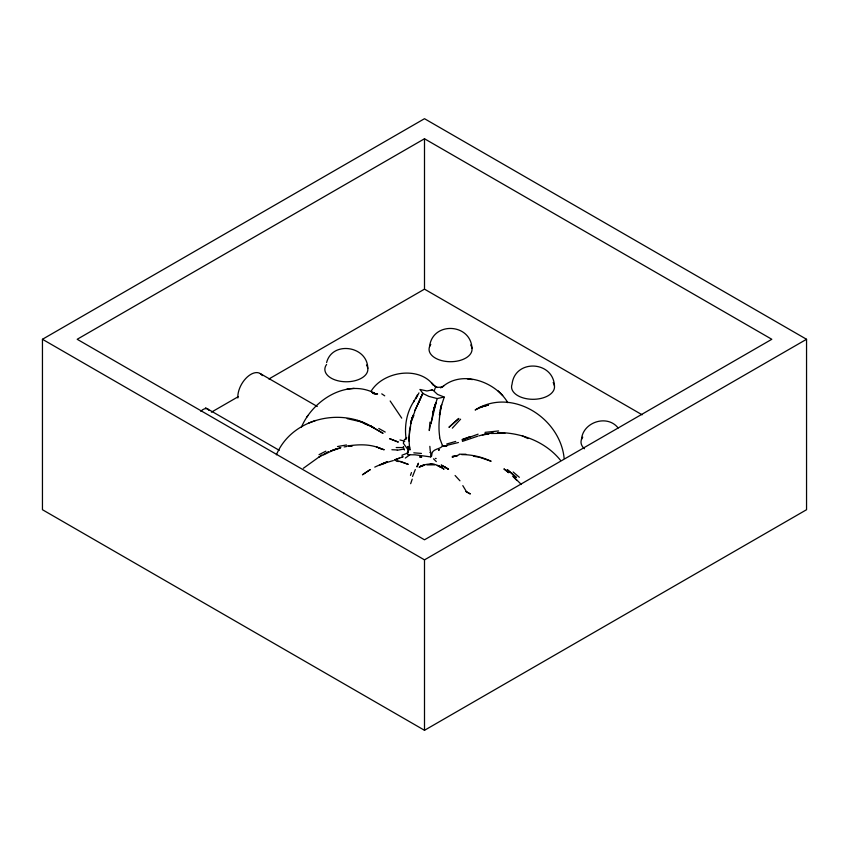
<?xml version="1.0" encoding="UTF-8"?>
<svg xmlns="http://www.w3.org/2000/svg" width="849" height="849" viewBox="0 0 849 849"><rect width="100%" height="100%" fill="white"/><g stroke="black" fill="none" stroke-linecap="round" stroke-linejoin="round"><path stroke-width="1.27" d="M429.934 422.197L429.265 430.528L430.22 425.413M403.816 441.82L403.296 443.189L407.828 449.439L407.711 454.756L415.119 454.82L430.687 456.9L431.6 456.125L432.035 453.249C432.937 448.474 442.297 449.004 442.425 445.375M409.377 449.11L409.441 448.41M410.576 426.187L408.878 437.872L409.207 441.151L409.441 430.804L412.317 417.22L410.842 422.813M440.005 411.861L439.432 415.119L439.867 412.71M440.302 410.29L440.949 406.671M440.196 410.778L441.162 405.472M432.703 414.556L430.899 424.001L436.036 402.808M441.713 404.548C439.347 415.363 438.02 426.654 439.824 437.659M407.329 452.92L407.637 451.583L408.38 452.177M432.619 413.643L437.235 398.563L444.176 397.035L437.543 394.424L432.608 389.829L426.92 390.964L419.926 389.468L422.844 393.236L418.069 403.795L422.77 393.405L428.894 396.398L437.235 398.563M410.481 423.874L412.041 418.111M410.714 423.11L412.996 415.373M429.552 346.668C432.321 321.23 470.866 323.013 471.98 348.419M581.501 439.411C582.764 422.049 607.385 414.036 618.104 427.981M326.61 362.555C332.256 340.491 367.67 345.872 367.787 368.477M441.416 405.673L444.229 397.162M434.465 390.19L435.261 387.855M410.661 483.686L412.221 479.165M410.47 475.366L411.478 472.553M406.639 437.532L406.119 438.965C404.209 425.699 406.735 411.839 414.365 400.622L413.771 401.715L417.347 394.955M415.31 469.561L412.561 476.469M412.476 417.273L414.641 412.105M412.2 419.215L413.898 415.426M414.556 411.394L422.844 393.236M414.662 411.012L417.888 404.113M301.448 427.143C312.634 400.526 346.169 378.633 374.409 393.055M276.403 454.809C291.536 418.44 340.948 406.883 373.104 427.482M415.999 398.637L418.95 392.875M371.268 390.933C383.27 371.448 419.077 365.611 433.457 385.191L431.43 382.888L436.216 387.102L434.529 386.146L437.277 387.494L436.683 387.388L442.096 387.102L440.504 387.749L443.677 386.093L442.732 386.645C462.408 369.739 495.816 381.848 507.787 402.67M306.903 417.018L307.89 415.458M408.804 450.246L409.558 449.047L410.354 449.737M402.617 456.327L402.012 457.144L403.073 456.804L394.392 459.978L399.348 458.12M343.612 493.651L344.057 493.099M452.326 428.172L460.604 419.194M404.251 439.74L406.575 438.169L405.642 438.795L406.13 438.466M303.348 468.287L319.67 456.55M321.633 455.106L318.98 457.155L328.457 451.626M405.323 458.057L409.696 454.905M429.881 452.549L430.793 451.986L430.687 456.9M42.45 339.282L424.5 118.701L806.55 339.282L806.55 509.718L424.5 730.299L42.45 509.718L42.45 339.282L424.5 559.852L806.55 339.282M424.5 138.758L77.185 339.282L424.5 539.794L771.815 339.282L424.5 138.758L424.5 289.148L642.141 414.8M211.369 412.2L238.442 396.568M268.878 378.994L424.5 289.148M319.033 454.671L325.867 451.18M323.533 454.884L332.511 450.554L340.555 447.89M374.759 467.109L381.647 464.01M336.268 448.845L330.569 451.074L340.81 447.54M315.467 420.488L308.718 423.046M382.474 463.745L393.31 460.572M401.895 455.244L407.297 453.207M462.418 441.374L477.817 436.163M446.701 444.006L455.711 441.438M478.114 434.157L461.994 440.005L470.282 436.683L462.397 439.315M379.662 465.125L384.119 463.596M432.332 389.787L431.196 390.116M458.428 442.509L446.67 445.407M478.91 435.855L485.501 434.051M458.863 454.926L452.177 457.112L454.862 456.189L452.337 456.475L457.25 456.009M424.479 465.199L419.013 467.141L423.768 465.072L420.17 466.515C427.779 462.556 437.564 463.363 444.038 469.168L438.997 466.09M482.359 435.091L488.706 433.871M397.3 450.267L404.018 449.015L404.336 449.758L404.018 449.015M337.488 446.542L346.456 444.972M488.249 405.1L481.723 406.788L479.791 407.552L488.111 404.973L481.723 406.788L475.143 409.982C511.682 386.847 560.308 417.941 564.15 458.439M484.821 433.977L493.184 432.894M488.737 433.818L486.286 434.2L488.78 433.881M344.121 446.924L346.541 446.563M347.092 446.033C358.151 444.377 370.175 443.794 380.543 448.58L376.669 446.85M426.93 464.902L434.295 464.838M485.023 432.364L498.607 430.952M491.221 433.478L504.922 433.308M354.107 388.333L346.997 389.097M350.096 446.149L352.515 445.905M396.207 447.54L403.572 447.561L403.455 446.5L403.477 447.126M397.067 461.378L399.2 461.485M497.493 432.576C520.883 432.428 545.429 441.629 560.351 460.116M459.224 454.194L466.005 454.247M461.707 454.629C471.864 454.502 481.945 456.985 491.125 461.262L480.163 457.473M397.088 449.949L391.877 449.737M446.861 446.054L442.87 445.874L446.351 446.075M395.751 460.678L400.951 461.548L408.242 464.35L400.123 461.601M375.099 393.787L377.582 393.968L372.732 393.331M413.792 452.825L421.444 453.43M435.304 458.418L436.195 458.492M430.178 463.957L434.879 464.477M467.428 378.877L472.426 379.588M372.626 393.352L375.969 393.894L371.958 392.397L376.139 394.032M347.199 418.653L360.326 421.645L367.384 424.702M473.445 456.231L478.932 457.155M400.006 439.962L404.782 441.172M380.936 448.888L384.226 449.758L378.792 447.805M357.259 420.393L364.242 423.089M437.256 465.56L441.894 467.576L438.317 465.836L440.1 466.695M367.468 424.733L364.168 423.311L369.856 425.965M522.22 435.77L527.94 438.572M444.324 466.685L441.204 465.019L448.559 469.285L444.324 466.685L447.582 468.722M466.557 491.858L470.335 493.959L466.005 491.507L466.557 491.858L462.811 485.628M378.781 428.469L385.223 432.056M260.272 373.581L317.271 406.491M205.469 407.732L279.279 450.341M381.753 393.851L384.735 395.836M508.477 472.437L503.913 468.881L508.763 472.723M513.146 472.002L519.355 477.308M436.322 461.601L433.499 458.81M513.942 477.138L521.371 484.514M498.108 390.848L502.735 395.517M512.594 476.13L516.956 480.545M455.096 475.504L459.956 480.799M390.158 400.983L401.736 418.143M442.287 445.109L439.729 438.201M554.471 386.019C553.346 360.613 514.802 358.83 512.043 384.268A21.49 12.406 0 0 0 534.573 399.274A21.49 12.406 0 0 0 553.166 382.57M407.669 446.903L408.029 448.856M409.536 447.073L408.825 438.031M429.838 446.362L430.273 451.127M408.167 446.33L408.284 448.792M409.834 447.19L409.897 448.813M424.5 559.852L424.5 730.299M584.43 448.76A21.49 12.406 0 0 1 582.754 437.161M470.686 344.97A21.49 12.406 0 0 1 450.034 361.706A21.49 12.406 0 0 1 430.793 344.418M366.492 365.017A21.49 12.406 0 0 1 345.84 381.763A21.49 12.406 0 0 1 326.6 364.465M237.847 397.979A18.423 10.634 -60 0 1 247.176 377.094A18.423 10.634 -60 0 1 262.277 375.598M200.81 411.245A9.212 5.317 -60 0 1 209.013 410.438M433.998 407.945L432.969 412.752L435.664 403.307L433.998 407.945M417.315 465.974L416.986 466.95L418.43 463.225L417.315 465.974M438.668 450.352L439.156 449.715L438.668 450.352M453.037 423.545L448.951 427.323L458.831 418.43L453.037 423.545M365.632 472.596L362.449 474.793L370.313 469.561L365.632 472.596M385.786 462.376L381.53 464.116L387.303 461.92L385.786 462.376M351.348 445.842L348.95 446.203L351.348 445.842M420.457 456.964L419.661 456.921L421.73 457.038L420.457 456.964M398.139 441.989L389.585 438.668L398.139 441.989M374.462 428.204L370.397 426.028L383.069 433.351L370.408 425.922L374.462 428.204M512 473.583L507.15 469.561L516.277 477.414L512 473.583"/></g></svg>
